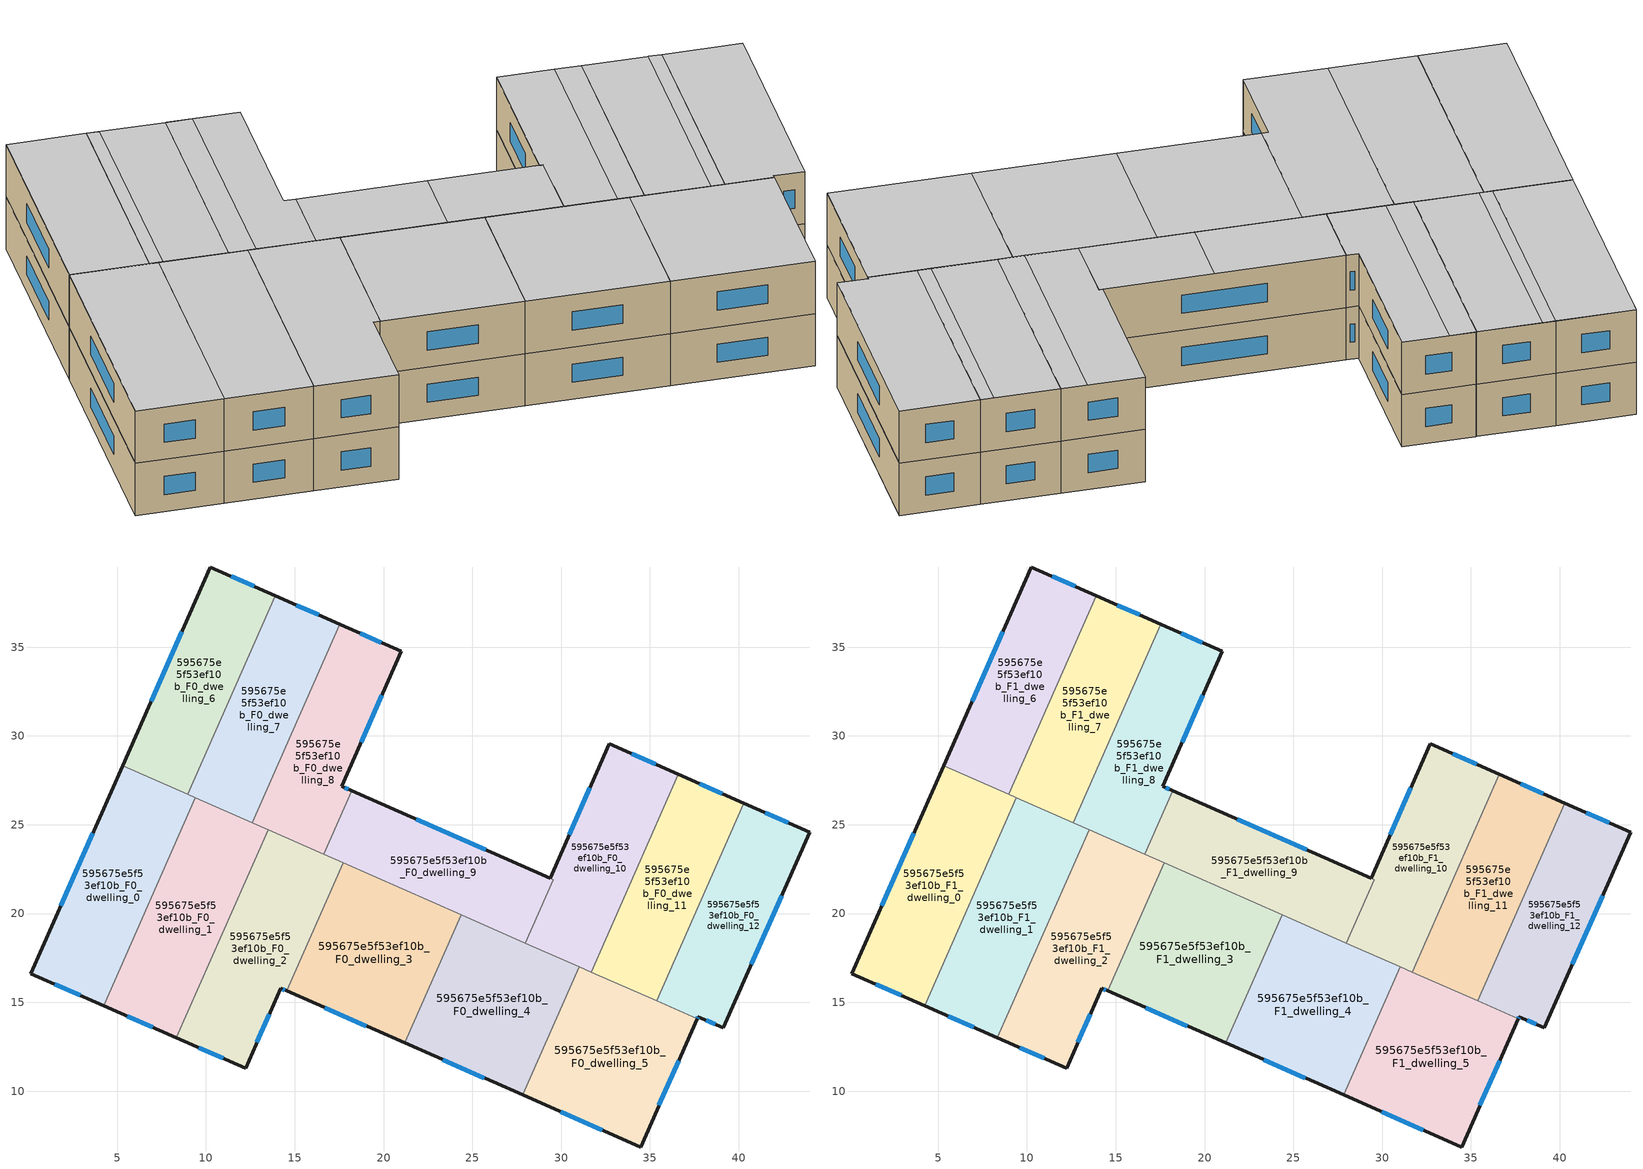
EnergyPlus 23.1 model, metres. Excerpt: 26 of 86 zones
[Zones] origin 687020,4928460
595675e5f53ef10b_F0_dwelling_0
 floor ground (EU_floor_Construction): 9.41,26.53 4.25,14.82 0.15,16.62 5.31,28.33 z0
 wall outside (EU_wall_Construction): 5.31,28.33 0.15,16.62 4.25,14.82 z0:3
 wall to 595675e5f53ef10b_F0_dwelling_1 (EU_wall_Construction): 4.25,14.82 9.41,26.53 z0:3
 wall to 595675e5f53ef10b_F0_dwelling_6 (EU_wall_Construction): 8.99,26.71 5.31,28.33 z0:3
 wall to 595675e5f53ef10b_F0_dwelling_7 (EU_wall_Construction): 9.41,26.53 8.99,26.71 z0:3
 window (EU_Window_Construction): 1.48,16.03 2.92,15.4 / 3.64,24.52 1.83,20.43 z0.98:2.02
595675e5f53ef10b_F0_dwelling_1
 floor ground (EU_floor_Construction): 13.5,24.72 8.34,13.01 4.25,14.82 9.41,26.53 z0
 wall outside (EU_wall_Construction): 4.25,14.82 8.34,13.01 z0:3
 wall to 595675e5f53ef10b_F0_dwelling_2 (EU_wall_Construction): 8.34,13.01 13.5,24.72 z0:3
 wall to 595675e5f53ef10b_F0_dwelling_7 (EU_wall_Construction): 12.62,25.11 9.41,26.53 z0:3
 wall to 595675e5f53ef10b_F0_dwelling_8 (EU_wall_Construction): 13.5,24.72 12.66,25.09 12.62,25.11 z0:3
 window (EU_Window_Construction): 5.58,14.23 7.01,13.6 z0.98:2.02
595675e5f53ef10b_F0_dwelling_10
 floor ground (EU_floor_Construction): 36.59,27.84 31.68,16.71 27.99,18.33 29.57,21.91 29.37,21.99 32.7,29.55 z0
 wall outside (EU_wall_Construction): 36.59,27.84 32.7,29.55 29.37,21.99 z0:3
 wall to 595675e5f53ef10b_F0_dwelling_11 (EU_wall_Construction): 31.68,16.71 36.59,27.84 z0:3
 wall to 595675e5f53ef10b_F0_dwelling_9 (EU_wall_Construction): 29.37,21.99 29.57,21.91 27.99,18.33 z0:3
 wall to 595675e5f53ef10b_F0_dwelling_4 (EU_wall_Construction): 27.99,18.33 31.01,17 z0:3
 wall to 595675e5f53ef10b_F0_dwelling_5 (EU_wall_Construction): 31.01,17 31.68,16.71 z0:3
 window (EU_Window_Construction): 31.62,27.09 30.46,24.45 / 35.32,28.39 33.97,28.99 z0.98:2.02
595675e5f53ef10b_F0_dwelling_11
 floor ground (EU_floor_Construction): 40.28,26.21 35.37,15.08 31.68,16.71 36.59,27.84 z0
 wall outside (EU_wall_Construction): 40.28,26.21 36.59,27.84 z0:3
 wall to 595675e5f53ef10b_F0_dwelling_12 (EU_wall_Construction): 35.37,15.08 40.28,26.21 z0:3
 wall to 595675e5f53ef10b_F0_dwelling_5 (EU_wall_Construction): 31.68,16.71 35.37,15.08 z0:3
 window (EU_Window_Construction): 39.08,26.74 37.79,27.31 z0.98:2.02
595675e5f53ef10b_F0_dwelling_12
 floor ground (EU_floor_Construction): 43.98,24.58 39.13,13.57 37.7,14.2 37.65,14.08 35.37,15.08 40.28,26.21 z0
 wall outside (EU_wall_Construction): 37.65,14.08 37.7,14.2 39.13,13.57 43.98,24.58 40.28,26.21 z0:3
 wall to 595675e5f53ef10b_F0_dwelling_5 (EU_wall_Construction): 35.37,15.08 37.65,14.08 z0:3
 window (EU_Window_Construction): 37.66,14.12 37.68,14.16 / 42.78,25.11 41.48,25.68 / 40.71,17.15 42.4,21 / 38.17,14 38.67,13.78 z0.98:2.02
595675e5f53ef10b_F0_dwelling_2
 floor ground (EU_floor_Construction): 17.72,22.86 14.54,15.65 14.21,15.79 12.23,11.3 8.34,13.01 13.5,24.72 z0
 wall outside (EU_wall_Construction): 8.34,13.01 12.23,11.3 14.21,15.79 14.54,15.65 z0:3
 wall to 595675e5f53ef10b_F0_dwelling_3 (EU_wall_Construction): 14.54,15.65 17.72,22.86 z0:3
 wall to 595675e5f53ef10b_F0_dwelling_8 (EU_wall_Construction): 16.63,23.34 13.5,24.72 z0:3
 wall to 595675e5f53ef10b_F0_dwelling_9 (EU_wall_Construction): 17.72,22.86 16.63,23.34 z0:3
 window (EU_Window_Construction): 14.32,15.74 14.43,15.69 / 12.88,12.76 13.57,14.33 / 9.61,12.46 10.97,11.86 z0.98:2.02
595675e5f53ef10b_F0_dwelling_3
 floor ground (EU_floor_Construction): 24.36,19.93 21.18,12.72 14.54,15.65 17.72,22.86 z0
 wall outside (EU_wall_Construction): 14.54,15.65 21.18,12.72 z0:3
 wall to 595675e5f53ef10b_F0_dwelling_4 (EU_wall_Construction): 21.18,12.72 24.36,19.93 z0:3
 wall to 595675e5f53ef10b_F0_dwelling_9 (EU_wall_Construction): 24.36,19.93 17.72,22.86 z0:3
 window (EU_Window_Construction): 16.7,14.69 19.02,13.67 z0.98:2.02
595675e5f53ef10b_F0_dwelling_4
 floor ground (EU_floor_Construction): 31.01,17 27.83,9.79 21.18,12.72 24.36,19.93 z0
 wall outside (EU_wall_Construction): 21.18,12.72 27.83,9.79 z0:3
 wall to 595675e5f53ef10b_F0_dwelling_5 (EU_wall_Construction): 27.83,9.79 31.01,17 z0:3
 wall to 595675e5f53ef10b_F0_dwelling_9 (EU_wall_Construction): 27.99,18.33 24.36,19.93 z0:3
 window (EU_Window_Construction): 23.34,11.77 25.67,10.74 z0.98:2.02
595675e5f53ef10b_F0_dwelling_5
 floor ground (EU_floor_Construction): 37.65,14.08 34.47,6.86 27.83,9.79 31.01,17 z0
 wall outside (EU_wall_Construction): 27.83,9.79 34.47,6.86 37.65,14.08 z0:3
 window (EU_Window_Construction): 35.5,9.21 36.61,11.73 / 29.99,8.84 32.31,7.81 z0.98:2.02
595675e5f53ef10b_F0_dwelling_6
 floor ground (EU_floor_Construction): 13.92,37.89 8.99,26.71 5.31,28.33 10.24,39.51 z0
 wall outside (EU_wall_Construction): 13.92,37.89 10.24,39.51 5.31,28.33 z0:3
 wall to 595675e5f53ef10b_F0_dwelling_7 (EU_wall_Construction): 8.99,26.71 13.92,37.89 z0:3
 window (EU_Window_Construction): 8.64,35.87 6.92,31.97 / 12.72,38.42 11.44,38.98 z0.98:2.02
595675e5f53ef10b_F0_dwelling_7
 floor ground (EU_floor_Construction): 17.54,36.29 12.62,25.11 8.99,26.71 13.92,37.89 z0
 wall outside (EU_wall_Construction): 17.54,36.29 13.92,37.89 z0:3
 wall to 595675e5f53ef10b_F0_dwelling_8 (EU_wall_Construction): 12.62,25.11 17.54,36.29 z0:3
 window (EU_Window_Construction): 16.36,36.81 15.1,37.37 z0.98:2.02
595675e5f53ef10b_F0_dwelling_8
 floor ground (EU_floor_Construction): 20.99,34.77 17.64,27.16 18.2,26.91 16.63,23.34 12.66,25.09 12.62,25.11 17.54,36.29 17.59,36.27 z0
 wall outside (EU_wall_Construction): 18.2,26.91 17.64,27.16 20.99,34.77 17.59,36.27 17.54,36.29 z0:3
 wall to 595675e5f53ef10b_F0_dwelling_9 (EU_wall_Construction): 16.63,23.34 18.2,26.91 z0:3
 window (EU_Window_Construction): 19.89,35.26 18.7,35.78 / 18.73,29.64 19.9,32.3 / 18.02,26.99 17.83,27.08 z0.98:2.02
595675e5f53ef10b_F0_dwelling_9
 floor ground (EU_floor_Construction): 29.57,21.91 27.99,18.33 16.63,23.34 18.2,26.91 z0
 wall outside (EU_wall_Construction): 29.37,21.99 18.2,26.91 z0:3
 window (EU_Window_Construction): 25.74,23.59 21.84,25.31 z0.98:2.02
595675e5f53ef10b_F1_dwelling_0
 floor to 595675e5f53ef10b_F0_dwelling_0 (EU_floor_Construction): 9.41,26.53 4.25,14.82 0.15,16.62 5.31,28.33 z3
 wall outside (EU_wall_Construction): 5.31,28.33 0.15,16.62 4.25,14.82 z3:6
 wall to 595675e5f53ef10b_F1_dwelling_1 (EU_wall_Construction): 4.25,14.82 9.41,26.53 z3:6
 wall to 595675e5f53ef10b_F1_dwelling_6 (EU_wall_Construction): 8.99,26.71 5.31,28.33 z3:6
 wall to 595675e5f53ef10b_F1_dwelling_7 (EU_wall_Construction): 9.41,26.53 8.99,26.71 z3:6
 window (EU_Window_Construction): 1.48,16.03 2.92,15.4 / 3.64,24.52 1.83,20.43 z3.98:5.02
 ceiling to 595675e5f53ef10b_F2_dwelling_0 (EU_floor_Construction): 4.25,14.82 9.41,26.53 5.31,28.33 0.15,16.62 z6
595675e5f53ef10b_F1_dwelling_1
 floor to 595675e5f53ef10b_F0_dwelling_1 (EU_floor_Construction): 13.5,24.72 8.34,13.01 4.25,14.82 9.41,26.53 z3
 wall outside (EU_wall_Construction): 4.25,14.82 8.34,13.01 z3:6
 wall to 595675e5f53ef10b_F1_dwelling_2 (EU_wall_Construction): 8.34,13.01 13.5,24.72 z3:6
 wall to 595675e5f53ef10b_F1_dwelling_7 (EU_wall_Construction): 12.62,25.11 9.41,26.53 z3:6
 wall to 595675e5f53ef10b_F1_dwelling_8 (EU_wall_Construction): 13.5,24.72 12.66,25.09 12.62,25.11 z3:6
 window (EU_Window_Construction): 5.58,14.23 7.01,13.6 z3.98:5.02
 ceiling to 595675e5f53ef10b_F2_dwelling_1 (EU_floor_Construction): 8.34,13.01 13.5,24.72 9.41,26.53 4.25,14.82 z6
595675e5f53ef10b_F1_dwelling_10
 floor to 595675e5f53ef10b_F0_dwelling_10 (EU_floor_Construction): 36.59,27.84 31.68,16.71 27.99,18.33 29.57,21.91 29.37,21.99 32.7,29.55 z3
 wall outside (EU_wall_Construction): 36.59,27.84 32.7,29.55 29.37,21.99 z3:6
 wall to 595675e5f53ef10b_F1_dwelling_11 (EU_wall_Construction): 31.68,16.71 36.59,27.84 z3:6
 wall to 595675e5f53ef10b_F1_dwelling_9 (EU_wall_Construction): 29.37,21.99 29.57,21.91 27.99,18.33 z3:6
 wall to 595675e5f53ef10b_F1_dwelling_4 (EU_wall_Construction): 27.99,18.33 31.01,17 z3:6
 wall to 595675e5f53ef10b_F1_dwelling_5 (EU_wall_Construction): 31.01,17 31.68,16.71 z3:6
 window (EU_Window_Construction): 31.62,27.09 30.46,24.45 / 35.32,28.39 33.97,28.99 z3.98:5.02
 ceiling to 595675e5f53ef10b_F2_dwelling_9 (EU_floor_Construction): 30.45,17.25 35.36,28.38 32.7,29.55 29.37,21.99 29.57,21.91 27.99,18.33 z6
 ceiling to 595675e5f53ef10b_F2_dwelling_10 (EU_floor_Construction): 31.68,16.71 36.59,27.84 35.36,28.38 30.45,17.25 z6
595675e5f53ef10b_F1_dwelling_11
 floor to 595675e5f53ef10b_F0_dwelling_11 (EU_floor_Construction): 40.28,26.21 35.37,15.08 31.68,16.71 36.59,27.84 z3
 wall outside (EU_wall_Construction): 40.28,26.21 36.59,27.84 z3:6
 wall to 595675e5f53ef10b_F1_dwelling_12 (EU_wall_Construction): 35.37,15.08 40.28,26.21 z3:6
 wall to 595675e5f53ef10b_F1_dwelling_5 (EU_wall_Construction): 31.68,16.71 35.37,15.08 z3:6
 window (EU_Window_Construction): 39.08,26.74 37.79,27.31 z3.98:5.02
 ceiling to 595675e5f53ef10b_F2_dwelling_11 (EU_floor_Construction): 35.37,15.08 40.28,26.21 39.66,26.48 34.76,15.35 z6
 ceiling adiabatic (EU_roof_Construction): 34.76,15.35 39.66,26.48 40.28,26.21 36.59,27.84 31.68,16.71 z6
595675e5f53ef10b_F1_dwelling_12
 floor to 595675e5f53ef10b_F0_dwelling_12 (EU_floor_Construction): 43.98,24.58 39.13,13.57 37.7,14.2 37.65,14.08 35.37,15.08 40.28,26.21 z3
 wall outside (EU_wall_Construction): 37.65,14.08 37.7,14.2 39.13,13.57 43.98,24.58 40.28,26.21 z3:6
 wall to 595675e5f53ef10b_F1_dwelling_5 (EU_wall_Construction): 35.37,15.08 37.65,14.08 z3:6
 window (EU_Window_Construction): 37.66,14.12 37.68,14.16 / 42.78,25.11 41.48,25.68 / 40.71,17.15 42.4,21 / 38.17,14 38.67,13.78 z3.98:5.02
 ceiling to 595675e5f53ef10b_F2_dwelling_11 (EU_floor_Construction): 39.13,13.57 43.98,24.58 40.28,26.21 35.37,15.08 37.65,14.08 37.7,14.2 z6
595675e5f53ef10b_F1_dwelling_2
 floor to 595675e5f53ef10b_F0_dwelling_2 (EU_floor_Construction): 17.72,22.86 14.54,15.65 14.21,15.79 12.23,11.3 8.34,13.01 13.5,24.72 z3
 wall outside (EU_wall_Construction): 8.34,13.01 12.23,11.3 14.21,15.79 14.54,15.65 z3:6
 wall to 595675e5f53ef10b_F1_dwelling_3 (EU_wall_Construction): 14.54,15.65 17.72,22.86 z3:6
 wall to 595675e5f53ef10b_F1_dwelling_8 (EU_wall_Construction): 16.63,23.34 13.5,24.72 z3:6
 wall to 595675e5f53ef10b_F1_dwelling_9 (EU_wall_Construction): 17.72,22.86 16.63,23.34 z3:6
 window (EU_Window_Construction): 14.32,15.74 14.43,15.69 / 12.88,12.76 13.57,14.33 / 9.61,12.46 10.97,11.86 z3.98:5.02
 ceiling to 595675e5f53ef10b_F2_dwelling_2 (EU_floor_Construction): 14.54,15.65 17.72,22.86 13.5,24.72 8.34,13.01 12.23,11.3 14.21,15.79 z6
595675e5f53ef10b_F1_dwelling_3
 floor to 595675e5f53ef10b_F0_dwelling_3 (EU_floor_Construction): 24.36,19.93 21.18,12.72 14.54,15.65 17.72,22.86 z3
 wall outside (EU_wall_Construction): 14.54,15.65 21.18,12.72 z3:6
 wall to 595675e5f53ef10b_F1_dwelling_4 (EU_wall_Construction): 21.18,12.72 24.36,19.93 z3:6
 wall to 595675e5f53ef10b_F1_dwelling_9 (EU_wall_Construction): 24.36,19.93 17.72,22.86 z3:6
 window (EU_Window_Construction): 16.7,14.69 19.02,13.67 z3.98:5.02
 ceiling to 595675e5f53ef10b_F2_dwelling_3 (EU_floor_Construction): 21.18,12.72 24.36,19.93 17.72,22.86 14.54,15.65 z6
595675e5f53ef10b_F1_dwelling_4
 floor to 595675e5f53ef10b_F0_dwelling_4 (EU_floor_Construction): 31.01,17 27.83,9.79 21.18,12.72 24.36,19.93 z3
 wall outside (EU_wall_Construction): 21.18,12.72 27.83,9.79 z3:6
 wall to 595675e5f53ef10b_F1_dwelling_5 (EU_wall_Construction): 27.83,9.79 31.01,17 z3:6
 wall to 595675e5f53ef10b_F1_dwelling_9 (EU_wall_Construction): 27.99,18.33 24.36,19.93 z3:6
 window (EU_Window_Construction): 23.34,11.77 25.67,10.74 z3.98:5.02
 ceiling to 595675e5f53ef10b_F2_dwelling_4 (EU_floor_Construction): 27.83,9.79 31.01,17 24.36,19.93 21.18,12.72 z6
595675e5f53ef10b_F1_dwelling_5
 floor to 595675e5f53ef10b_F0_dwelling_5 (EU_floor_Construction): 37.65,14.08 34.47,6.86 27.83,9.79 31.01,17 z3
 wall outside (EU_wall_Construction): 27.83,9.79 34.47,6.86 37.65,14.08 z3:6
 window (EU_Window_Construction): 35.5,9.21 36.61,11.73 / 29.99,8.84 32.31,7.81 z3.98:5.02
 ceiling to 595675e5f53ef10b_F2_dwelling_5 (EU_floor_Construction): 34.47,6.86 37.65,14.08 31.01,17 27.83,9.79 z6
595675e5f53ef10b_F1_dwelling_6
 floor to 595675e5f53ef10b_F0_dwelling_6 (EU_floor_Construction): 13.92,37.89 8.99,26.71 5.31,28.33 10.24,39.51 z3
 wall outside (EU_wall_Construction): 13.92,37.89 10.24,39.51 5.31,28.33 z3:6
 wall to 595675e5f53ef10b_F1_dwelling_7 (EU_wall_Construction): 8.99,26.71 13.92,37.89 z3:6
 window (EU_Window_Construction): 8.64,35.87 6.92,31.97 / 12.72,38.42 11.44,38.98 z3.98:5.02
 ceiling to 595675e5f53ef10b_F2_dwelling_6 (EU_floor_Construction): 8.99,26.71 13.92,37.89 10.24,39.51 5.31,28.33 z6
595675e5f53ef10b_F1_dwelling_7
 floor to 595675e5f53ef10b_F0_dwelling_7 (EU_floor_Construction): 17.54,36.29 12.62,25.11 8.99,26.71 13.92,37.89 z3
 wall outside (EU_wall_Construction): 17.54,36.29 13.92,37.89 z3:6
 wall to 595675e5f53ef10b_F1_dwelling_8 (EU_wall_Construction): 12.62,25.11 17.54,36.29 z3:6
 window (EU_Window_Construction): 16.36,36.81 15.1,37.37 z3.98:5.02
 ceiling to 595675e5f53ef10b_F2_dwelling_6 (EU_floor_Construction): 9.6,26.44 14.53,37.62 13.92,37.89 8.99,26.71 z6
 ceiling adiabatic (EU_roof_Construction): 12.62,25.11 17.54,36.29 13.92,37.89 14.53,37.62 9.6,26.44 z6
595675e5f53ef10b_F1_dwelling_8
 floor to 595675e5f53ef10b_F0_dwelling_8 (EU_floor_Construction): 20.99,34.77 17.64,27.16 18.2,26.91 16.63,23.34 12.66,25.09 12.62,25.11 17.54,36.29 17.59,36.27 z3
 wall outside (EU_wall_Construction): 18.2,26.91 17.64,27.16 20.99,34.77 17.59,36.27 17.54,36.29 z3:6
 wall to 595675e5f53ef10b_F1_dwelling_9 (EU_wall_Construction): 16.63,23.34 18.2,26.91 z3:6
 window (EU_Window_Construction): 19.89,35.26 18.7,35.78 / 18.73,29.64 19.9,32.3 / 18.02,26.99 17.83,27.08 z3.98:5.02
 ceiling to 595675e5f53ef10b_F2_dwelling_8 (EU_floor_Construction): 16.63,23.34 18.2,26.91 17.64,27.16 20.99,34.77 18.81,35.73 13.89,24.55 z6
 ceiling to 595675e5f53ef10b_F2_dwelling_7 (EU_floor_Construction): 13.89,24.55 18.81,35.73 17.54,36.29 12.62,25.11 12.66,25.09 z6
595675e5f53ef10b_F1_dwelling_9
 floor to 595675e5f53ef10b_F0_dwelling_9 (EU_floor_Construction): 29.57,21.91 27.99,18.33 16.63,23.34 18.2,26.91 z3
 wall outside (EU_wall_Construction): 29.37,21.99 18.2,26.91 z3:6
 window (EU_Window_Construction): 25.74,23.59 21.84,25.31 z3.98:5.02
 ceiling to 595675e5f53ef10b_F2_dwelling_8 (EU_floor_Construction): 22.65,20.69 24.23,24.26 18.2,26.91 16.63,23.34 z6
 ceiling to 595675e5f53ef10b_F2_dwelling_9 (EU_floor_Construction): 27.99,18.33 29.57,21.91 24.23,24.26 22.65,20.69 z6
[Building]
EU S2 Campaign: North Axis=0; Terrain=City; Solar Distribution=FullExterior
[Site:Location]
Bologna: Latitude=44.5; Longitude=11.25; Time Zone=1; Elevation=37
[SizingPeriod:WeatherFileDays]
AnnualSizingPeriod: Begin Month=1; Begin Day of Month=1; End Month=12; End Day of Month=31; Day of Week for Start Day=Monday; Use Weather File Daylight Saving Period=No; Use Weather File Rain and Snow Indicators=No
[MATERIAL]
EU_InternalMass_Material: Roughness=MediumRough; Thickness=0.1; Conductivity=1; Density=1800; Specific Heat=900; Thermal Absorptance=0.9; Solar Absorptance=0.7; Visible Absorptance=0.7
[MATERIAL:NOMASS] Roughness=MediumRough; Thermal Absorptance=0.9; Solar Absorptance=0.7; Visible Absorptance=0.7
Name | Thermal Resistance
EU_wall_NoMass | 0.905828
EU_roof_NoMass | 0.37593
EU_floor_NoMass | 0.67114
[WINDOWMATERIAL:SIMPLEGLAZINGSYSTEM]
EU_Window_SimpleGlazing: UFactor=4.52486; Solar Heat Gain Coefficient=0.85; Visible Transmittance=0.85
[CONSTRUCTION]
EU_wall_Construction: EU_wall_NoMass
EU_roof_Construction: EU_roof_NoMass
EU_floor_Construction: EU_floor_NoMass
EU_Window_Construction: EU_Window_SimpleGlazing
EU_InternalMass_Construction: EU_InternalMass_Material
[ZONE] Type=1; Multiplier=1; Ceiling Height=autocalculate; Floor Area=autocalculate; Part of Total Floor Area=Yes
Name | Volume
595675e5f53ef10b_F0_dwelling_0; 595675e5f53ef10b_F1_dwelling_0 | 171.695
595675e5f53ef10b_F0_dwelling_1; 595675e5f53ef10b_F1_dwelling_1 | 171.699
595675e5f53ef10b_F0_dwelling_10; 595675e5f53ef10b_F1_dwelling_10 | 152.415
595675e5f53ef10b_F0_dwelling_11; 595675e5f53ef10b_F1_dwelling_11 | 147.153
595675e5f53ef10b_F0_dwelling_12; 595675e5f53ef10b_F1_dwelling_12; 595675e5f53ef10b_F0_dwelling_6; 595675e5f53ef10b_F1_dwelling_6 | 147.157
595675e5f53ef10b_F0_dwelling_2; 595675e5f53ef10b_F1_dwelling_2 | 171.689
595675e5f53ef10b_F0_dwelling_3; 595675e5f53ef10b_F1_dwelling_3 | 171.68
595675e5f53ef10b_F0_dwelling_4; 595675e5f53ef10b_F1_dwelling_4 | 171.708
595675e5f53ef10b_F0_dwelling_5; 595675e5f53ef10b_F1_dwelling_5 | 171.688
595675e5f53ef10b_F0_dwelling_7; 595675e5f53ef10b_F1_dwelling_7 | 145.353
595675e5f53ef10b_F0_dwelling_8; 595675e5f53ef10b_F1_dwelling_8 | 145.455
595675e5f53ef10b_F0_dwelling_9; 595675e5f53ef10b_F1_dwelling_9 | 145.469
[INTERNALMASS] Construction=EU_InternalMass_Construction
Name | Zone or ZoneList | Surface Area
595675e5f53ef10b_F0_dwelling_0_EU_InternalMass | 595675e5f53ef10b_F0_dwelling_0 | 57.2316
595675e5f53ef10b_F0_dwelling_1_EU_InternalMass | 595675e5f53ef10b_F0_dwelling_1 | 57.233
595675e5f53ef10b_F0_dwelling_2_EU_InternalMass | 595675e5f53ef10b_F0_dwelling_2 | 57.2299
595675e5f53ef10b_F0_dwelling_3_EU_InternalMass | 595675e5f53ef10b_F0_dwelling_3 | 57.2264
595675e5f53ef10b_F0_dwelling_4_EU_InternalMass | 595675e5f53ef10b_F0_dwelling_4 | 57.2358
595675e5f53ef10b_F0_dwelling_5_EU_InternalMass | 595675e5f53ef10b_F0_dwelling_5 | 57.2298
595675e5f53ef10b_F0_dwelling_6_EU_InternalMass | 595675e5f53ef10b_F0_dwelling_6 | 49.0522
595675e5f53ef10b_F0_dwelling_7_EU_InternalMass | 595675e5f53ef10b_F0_dwelling_7 | 48.4417
595675e5f53ef10b_F0_dwelling_8_EU_InternalMass | 595675e5f53ef10b_F0_dwelling_8 | 48.4928
595675e5f53ef10b_F0_dwelling_9_EU_InternalMass | 595675e5f53ef10b_F0_dwelling_9 | 48.4844
595675e5f53ef10b_F0_dwelling_10_EU_InternalMass | 595675e5f53ef10b_F0_dwelling_10 | 50.8049
595675e5f53ef10b_F0_dwelling_11_EU_InternalMass | 595675e5f53ef10b_F0_dwelling_11 | 49.0511
595675e5f53ef10b_F0_dwelling_12_EU_InternalMass | 595675e5f53ef10b_F0_dwelling_12 | 49.0525
595675e5f53ef10b_F1_dwelling_0_EU_InternalMass | 595675e5f53ef10b_F1_dwelling_0 | 57.2316
595675e5f53ef10b_F1_dwelling_1_EU_InternalMass | 595675e5f53ef10b_F1_dwelling_1 | 57.233
595675e5f53ef10b_F1_dwelling_2_EU_InternalMass | 595675e5f53ef10b_F1_dwelling_2 | 57.2299
595675e5f53ef10b_F1_dwelling_3_EU_InternalMass | 595675e5f53ef10b_F1_dwelling_3 | 57.2264
595675e5f53ef10b_F1_dwelling_4_EU_InternalMass | 595675e5f53ef10b_F1_dwelling_4 | 57.2358
595675e5f53ef10b_F1_dwelling_5_EU_InternalMass | 595675e5f53ef10b_F1_dwelling_5 | 57.2298
595675e5f53ef10b_F1_dwelling_6_EU_InternalMass | 595675e5f53ef10b_F1_dwelling_6 | 49.0522
595675e5f53ef10b_F1_dwelling_7_EU_InternalMass | 595675e5f53ef10b_F1_dwelling_7 | 48.4417
595675e5f53ef10b_F1_dwelling_8_EU_InternalMass | 595675e5f53ef10b_F1_dwelling_8 | 48.4928
595675e5f53ef10b_F1_dwelling_9_EU_InternalMass | 595675e5f53ef10b_F1_dwelling_9 | 48.4844
595675e5f53ef10b_F1_dwelling_10_EU_InternalMass | 595675e5f53ef10b_F1_dwelling_10 | 50.8049
595675e5f53ef10b_F1_dwelling_11_EU_InternalMass | 595675e5f53ef10b_F1_dwelling_11 | 49.0511
595675e5f53ef10b_F1_dwelling_12_EU_InternalMass | 595675e5f53ef10b_F1_dwelling_12 | 49.0525
[OTHEREQUIPMENT] Fuel Type=Electricity; Design Level Calculation Method=Watts/Area; Power per Zone Floor Area=1; Fraction Latent=0; Fraction Radiant=0; Fraction Lost=0; Carbon Dioxide Generation Rate=0; EndUse Subcategory=EU_Step8_InternalGains
Name | Zone or ZoneList or Space or SpaceList | Schedule
EU_Step8_InternalGain_595675e5f53ef10b_F0_dwelling_0_f000 | 595675e5f53ef10b_F0_dwelling_0 | EU_Step8_GainSchedule_595675e5f53ef10b_F0_dwelling_0_f000
EU_Step8_InternalGain_595675e5f53ef10b_F0_dwelling_1_f000 | 595675e5f53ef10b_F0_dwelling_1 | EU_Step8_GainSchedule_595675e5f53ef10b_F0_dwelling_1_f000
EU_Step8_InternalGain_595675e5f53ef10b_F0_dwelling_2_f000 | 595675e5f53ef10b_F0_dwelling_2 | EU_Step8_GainSchedule_595675e5f53ef10b_F0_dwelling_2_f000
EU_Step8_InternalGain_595675e5f53ef10b_F0_dwelling_3_f000 | 595675e5f53ef10b_F0_dwelling_3 | EU_Step8_GainSchedule_595675e5f53ef10b_F0_dwelling_3_f000
EU_Step8_InternalGain_595675e5f53ef10b_F0_dwelling_4_f000 | 595675e5f53ef10b_F0_dwelling_4 | EU_Step8_GainSchedule_595675e5f53ef10b_F0_dwelling_4_f000
EU_Step8_InternalGain_595675e5f53ef10b_F0_dwelling_5_f000 | 595675e5f53ef10b_F0_dwelling_5 | EU_Step8_GainSchedule_595675e5f53ef10b_F0_dwelling_5_f000
EU_Step8_InternalGain_595675e5f53ef10b_F0_dwelling_6_f000 | 595675e5f53ef10b_F0_dwelling_6 | EU_Step8_GainSchedule_595675e5f53ef10b_F0_dwelling_6_f000
EU_Step8_InternalGain_595675e5f53ef10b_F0_dwelling_7_f000 | 595675e5f53ef10b_F0_dwelling_7 | EU_Step8_GainSchedule_595675e5f53ef10b_F0_dwelling_7_f000
EU_Step8_InternalGain_595675e5f53ef10b_F0_dwelling_8_f000 | 595675e5f53ef10b_F0_dwelling_8 | EU_Step8_GainSchedule_595675e5f53ef10b_F0_dwelling_8_f000
EU_Step8_InternalGain_595675e5f53ef10b_F0_dwelling_9_f000 | 595675e5f53ef10b_F0_dwelling_9 | EU_Step8_GainSchedule_595675e5f53ef10b_F0_dwelling_9_f000
EU_Step8_InternalGain_595675e5f53ef10b_F0_dwelling_10_f000 | 595675e5f53ef10b_F0_dwelling_10 | EU_Step8_GainSchedule_595675e5f53ef10b_F0_dwelling_10_f000
EU_Step8_InternalGain_595675e5f53ef10b_F0_dwelling_11_f000 | 595675e5f53ef10b_F0_dwelling_11 | EU_Step8_GainSchedule_595675e5f53ef10b_F0_dwelling_11_f000
EU_Step8_InternalGain_595675e5f53ef10b_F0_dwelling_12_f000 | 595675e5f53ef10b_F0_dwelling_12 | EU_Step8_GainSchedule_595675e5f53ef10b_F0_dwelling_12_f000
EU_Step8_InternalGain_595675e5f53ef10b_F1_dwelling_0_f000 | 595675e5f53ef10b_F1_dwelling_0 | EU_Step8_GainSchedule_595675e5f53ef10b_F1_dwelling_0_f000
EU_Step8_InternalGain_595675e5f53ef10b_F1_dwelling_1_f000 | 595675e5f53ef10b_F1_dwelling_1 | EU_Step8_GainSchedule_595675e5f53ef10b_F1_dwelling_1_f000
EU_Step8_InternalGain_595675e5f53ef10b_F1_dwelling_2_f000 | 595675e5f53ef10b_F1_dwelling_2 | EU_Step8_GainSchedule_595675e5f53ef10b_F1_dwelling_2_f000
EU_Step8_InternalGain_595675e5f53ef10b_F1_dwelling_3_f000 | 595675e5f53ef10b_F1_dwelling_3 | EU_Step8_GainSchedule_595675e5f53ef10b_F1_dwelling_3_f000
EU_Step8_InternalGain_595675e5f53ef10b_F1_dwelling_4_f000 | 595675e5f53ef10b_F1_dwelling_4 | EU_Step8_GainSchedule_595675e5f53ef10b_F1_dwelling_4_f000
EU_Step8_InternalGain_595675e5f53ef10b_F1_dwelling_5_f000 | 595675e5f53ef10b_F1_dwelling_5 | EU_Step8_GainSchedule_595675e5f53ef10b_F1_dwelling_5_f000
EU_Step8_InternalGain_595675e5f53ef10b_F1_dwelling_6_f000 | 595675e5f53ef10b_F1_dwelling_6 | EU_Step8_GainSchedule_595675e5f53ef10b_F1_dwelling_6_f000
EU_Step8_InternalGain_595675e5f53ef10b_F1_dwelling_7_f000 | 595675e5f53ef10b_F1_dwelling_7 | EU_Step8_GainSchedule_595675e5f53ef10b_F1_dwelling_7_f000
EU_Step8_InternalGain_595675e5f53ef10b_F1_dwelling_8_f000 | 595675e5f53ef10b_F1_dwelling_8 | EU_Step8_GainSchedule_595675e5f53ef10b_F1_dwelling_8_f000
EU_Step8_InternalGain_595675e5f53ef10b_F1_dwelling_9_f000 | 595675e5f53ef10b_F1_dwelling_9 | EU_Step8_GainSchedule_595675e5f53ef10b_F1_dwelling_9_f000
EU_Step8_InternalGain_595675e5f53ef10b_F1_dwelling_10_f000 | 595675e5f53ef10b_F1_dwelling_10 | EU_Step8_GainSchedule_595675e5f53ef10b_F1_dwelling_10_f000
EU_Step8_InternalGain_595675e5f53ef10b_F1_dwelling_11_f000 | 595675e5f53ef10b_F1_dwelling_11 | EU_Step8_GainSchedule_595675e5f53ef10b_F1_dwelling_11_f000
EU_Step8_InternalGain_595675e5f53ef10b_F1_dwelling_12_f000 | 595675e5f53ef10b_F1_dwelling_12 | EU_Step8_GainSchedule_595675e5f53ef10b_F1_dwelling_12_f000
[ZONEVENTILATION:DESIGNFLOWRATE] Schedule=EU_AlwaysOn; Design Flow Rate Calculation Method=AirChanges/Hour; Air Changes per Hour=0.73129; Ventilation Type=Natural; Fan Pressure Rise=0; Fan Total Efficiency=1; Constant Term Coefficient=1; Temperature Term Coefficient=0; Velocity Term Coefficient=0; Velocity Squared Term Coefficient=0; Minimum Indoor Temperature=-100; Maximum Indoor Temperature=100; Delta Temperature=-100; Minimum Outdoor Temperature=-100; Maximum Outdoor Temperature=100; Maximum Wind Speed=40
Name | Zone or ZoneList or Space or SpaceList
EU_ConstantAir_595675e5f53ef10b_F0_dwelling_0 | 595675e5f53ef10b_F0_dwelling_0
EU_ConstantAir_595675e5f53ef10b_F0_dwelling_1 | 595675e5f53ef10b_F0_dwelling_1
EU_ConstantAir_595675e5f53ef10b_F0_dwelling_2 | 595675e5f53ef10b_F0_dwelling_2
EU_ConstantAir_595675e5f53ef10b_F0_dwelling_3 | 595675e5f53ef10b_F0_dwelling_3
EU_ConstantAir_595675e5f53ef10b_F0_dwelling_4 | 595675e5f53ef10b_F0_dwelling_4
EU_ConstantAir_595675e5f53ef10b_F0_dwelling_5 | 595675e5f53ef10b_F0_dwelling_5
EU_ConstantAir_595675e5f53ef10b_F0_dwelling_6 | 595675e5f53ef10b_F0_dwelling_6
EU_ConstantAir_595675e5f53ef10b_F0_dwelling_7 | 595675e5f53ef10b_F0_dwelling_7
EU_ConstantAir_595675e5f53ef10b_F0_dwelling_8 | 595675e5f53ef10b_F0_dwelling_8
EU_ConstantAir_595675e5f53ef10b_F0_dwelling_9 | 595675e5f53ef10b_F0_dwelling_9
EU_ConstantAir_595675e5f53ef10b_F0_dwelling_10 | 595675e5f53ef10b_F0_dwelling_10
EU_ConstantAir_595675e5f53ef10b_F0_dwelling_11 | 595675e5f53ef10b_F0_dwelling_11
EU_ConstantAir_595675e5f53ef10b_F0_dwelling_12 | 595675e5f53ef10b_F0_dwelling_12
EU_ConstantAir_595675e5f53ef10b_F1_dwelling_0 | 595675e5f53ef10b_F1_dwelling_0
EU_ConstantAir_595675e5f53ef10b_F1_dwelling_1 | 595675e5f53ef10b_F1_dwelling_1
EU_ConstantAir_595675e5f53ef10b_F1_dwelling_2 | 595675e5f53ef10b_F1_dwelling_2
EU_ConstantAir_595675e5f53ef10b_F1_dwelling_3 | 595675e5f53ef10b_F1_dwelling_3
EU_ConstantAir_595675e5f53ef10b_F1_dwelling_4 | 595675e5f53ef10b_F1_dwelling_4
EU_ConstantAir_595675e5f53ef10b_F1_dwelling_5 | 595675e5f53ef10b_F1_dwelling_5
EU_ConstantAir_595675e5f53ef10b_F1_dwelling_6 | 595675e5f53ef10b_F1_dwelling_6
EU_ConstantAir_595675e5f53ef10b_F1_dwelling_7 | 595675e5f53ef10b_F1_dwelling_7
EU_ConstantAir_595675e5f53ef10b_F1_dwelling_8 | 595675e5f53ef10b_F1_dwelling_8
EU_ConstantAir_595675e5f53ef10b_F1_dwelling_9 | 595675e5f53ef10b_F1_dwelling_9
EU_ConstantAir_595675e5f53ef10b_F1_dwelling_10 | 595675e5f53ef10b_F1_dwelling_10
EU_ConstantAir_595675e5f53ef10b_F1_dwelling_11 | 595675e5f53ef10b_F1_dwelling_11
EU_ConstantAir_595675e5f53ef10b_F1_dwelling_12 | 595675e5f53ef10b_F1_dwelling_12
[HVACTEMPLATE:THERMOSTAT] Constant Heating Setpoint=20; Constant Cooling Setpoint=50
EU_HeatOnly_595675e5f53ef10b_F0_dwelling_0; EU_HeatOnly_595675e5f53ef10b_F0_dwelling_1; EU_HeatOnly_595675e5f53ef10b_F0_dwelling_2; EU_HeatOnly_595675e5f53ef10b_F0_dwelling_3; EU_HeatOnly_595675e5f53ef10b_F0_dwelling_4; EU_HeatOnly_595675e5f53ef10b_F0_dwelling_5; EU_HeatOnly_595675e5f53ef10b_F0_dwelling_6; EU_HeatOnly_595675e5f53ef10b_F0_dwelling_7; EU_HeatOnly_595675e5f53ef10b_F0_dwelling_8; EU_HeatOnly_595675e5f53ef10b_F0_dwelling_9; EU_HeatOnly_595675e5f53ef10b_F0_dwelling_10; EU_HeatOnly_595675e5f53ef10b_F0_dwelling_11; EU_HeatOnly_595675e5f53ef10b_F0_dwelling_12; EU_HeatOnly_595675e5f53ef10b_F1_dwelling_0; EU_HeatOnly_595675e5f53ef10b_F1_dwelling_1; EU_HeatOnly_595675e5f53ef10b_F1_dwelling_2; EU_HeatOnly_595675e5f53ef10b_F1_dwelling_3; EU_HeatOnly_595675e5f53ef10b_F1_dwelling_4; EU_HeatOnly_595675e5f53ef10b_F1_dwelling_5; EU_HeatOnly_595675e5f53ef10b_F1_dwelling_6; EU_HeatOnly_595675e5f53ef10b_F1_dwelling_7; EU_HeatOnly_595675e5f53ef10b_F1_dwelling_8; EU_HeatOnly_595675e5f53ef10b_F1_dwelling_9; EU_HeatOnly_595675e5f53ef10b_F1_dwelling_10; EU_HeatOnly_595675e5f53ef10b_F1_dwelling_11; EU_HeatOnly_595675e5f53ef10b_F1_dwelling_12; EU_HeatOnly_595675e5f53ef10b_F2_dwelling_0; EU_HeatOnly_595675e5f53ef10b_F2_dwelling_1; EU_HeatOnly_595675e5f53ef10b_F2_dwelling_2; EU_HeatOnly_595675e5f53ef10b_F2_dwelling_3; EU_HeatOnly_595675e5f53ef10b_F2_dwelling_4; EU_HeatOnly_595675e5f53ef10b_F2_dwelling_5; EU_HeatOnly_595675e5f53ef10b_F2_dwelling_6; EU_HeatOnly_595675e5f53ef10b_F2_dwelling_7; EU_HeatOnly_595675e5f53ef10b_F2_dwelling_8; EU_HeatOnly_595675e5f53ef10b_F2_dwelling_9; EU_HeatOnly_595675e5f53ef10b_F2_dwelling_10; EU_HeatOnly_595675e5f53ef10b_F2_dwelling_11; EU_HeatOnly_595675e5f53ef10b_F3_dwelling_0; EU_HeatOnly_595675e5f53ef10b_F3_dwelling_1; EU_HeatOnly_595675e5f53ef10b_F3_dwelling_2; EU_HeatOnly_595675e5f53ef10b_F3_dwelling_3; EU_HeatOnly_595675e5f53ef10b_F3_dwelling_4; EU_HeatOnly_595675e5f53ef10b_F3_dwelling_5; EU_HeatOnly_595675e5f53ef10b_F3_dwelling_6; EU_HeatOnly_595675e5f53ef10b_F3_dwelling_7; EU_HeatOnly_595675e5f53ef10b_F3_dwelling_8; EU_HeatOnly_595675e5f53ef10b_F3_dwelling_9; EU_HeatOnly_595675e5f53ef10b_F3_dwelling_10; EU_HeatOnly_595675e5f53ef10b_F3_dwelling_11; EU_HeatOnly_595675e5f53ef10b_F4_dwelling_0; EU_HeatOnly_595675e5f53ef10b_F4_dwelling_1; EU_HeatOnly_595675e5f53ef10b_F4_dwelling_2; EU_HeatOnly_595675e5f53ef10b_F4_dwelling_3; EU_HeatOnly_595675e5f53ef10b_F4_dwelling_4; EU_HeatOnly_595675e5f53ef10b_F4_dwelling_5; EU_HeatOnly_595675e5f53ef10b_F4_dwelling_6; EU_HeatOnly_595675e5f53ef10b_F4_dwelling_7; EU_HeatOnly_595675e5f53ef10b_F4_dwelling_8; EU_HeatOnly_595675e5f53ef10b_F4_dwelling_9; EU_HeatOnly_595675e5f53ef10b_F4_dwelling_10; EU_HeatOnly_595675e5f53ef10b_F4_dwelling_11; EU_HeatOnly_595675e5f53ef10b_F5_dwelling_0; EU_HeatOnly_595675e5f53ef10b_F5_dwelling_1; EU_HeatOnly_595675e5f53ef10b_F5_dwelling_2; EU_HeatOnly_595675e5f53ef10b_F5_dwelling_3; EU_HeatOnly_595675e5f53ef10b_F5_dwelling_4; EU_HeatOnly_595675e5f53ef10b_F5_dwelling_5; EU_HeatOnly_595675e5f53ef10b_F5_dwelling_6; EU_HeatOnly_595675e5f53ef10b_F5_dwelling_7; EU_HeatOnly_595675e5f53ef10b_F5_dwelling_8; EU_HeatOnly_595675e5f53ef10b_F5_dwelling_9; EU_HeatOnly_595675e5f53ef10b_F5_dwelling_10; EU_HeatOnly_595675e5f53ef10b_F5_dwelling_11; EU_HeatOnly_595675e5f53ef10b_F6_dwelling_0; EU_HeatOnly_595675e5f53ef10b_F6_dwelling_1; EU_HeatOnly_595675e5f53ef10b_F6_dwelling_2; EU_HeatOnly_595675e5f53ef10b_F6_dwelling_3; EU_HeatOnly_595675e5f53ef10b_F6_dwelling_4; EU_HeatOnly_595675e5f53ef10b_F6_dwelling_5; EU_HeatOnly_595675e5f53ef10b_F6_dwelling_6; EU_HeatOnly_595675e5f53ef10b_F6_dwelling_7; EU_HeatOnly_595675e5f53ef10b_F6_dwelling_8; EU_HeatOnly_595675e5f53ef10b_F6_dwelling_9; EU_HeatOnly_595675e5f53ef10b_F6_dwelling_10; EU_HeatOnly_595675e5f53ef10b_F6_dwelling_11
[HVACTEMPLATE:ZONE:IDEALLOADSAIRSYSTEM] System Availability Schedule=EU_AlwaysOn; Maximum Heating Supply Air Temperature=50; Minimum Cooling Supply Air Temperature=13; Maximum Heating Supply Air Humidity Ratio=0.0156; Minimum Cooling Supply Air Humidity Ratio=0.0077; Heating Limit=NoLimit; Cooling Limit=NoLimit; Heating Availability Schedule=EU_AlwaysOn; Cooling Availability Schedule=EU_CoolingOff; Dehumidification Control Type=ConstantSensibleHeatRatio; Cooling Sensible Heat Ratio=0.7; Dehumidification Setpoint=60; Humidification Control Type=None; Humidification Setpoint=30; Outdoor Air Method=None; Outdoor Air Flow Rate per Person=0.00944; Outdoor Air Flow Rate per Zone Floor Area=0; Outdoor Air Flow Rate per Zone=0; Demand Controlled Ventilation Type=None; Outdoor Air Economizer Type=NoEconomizer; Heat Recovery Type=None; Sensible Heat Recovery Effectiveness=0.7; Latent Heat Recovery Effectiveness=0.65
Name | Template Thermostat
595675e5f53ef10b_F0_dwelling_0 | EU_HeatOnly_595675e5f53ef10b_F0_dwelling_0
595675e5f53ef10b_F0_dwelling_1 | EU_HeatOnly_595675e5f53ef10b_F0_dwelling_1
595675e5f53ef10b_F0_dwelling_2 | EU_HeatOnly_595675e5f53ef10b_F0_dwelling_2
595675e5f53ef10b_F0_dwelling_3 | EU_HeatOnly_595675e5f53ef10b_F0_dwelling_3
595675e5f53ef10b_F0_dwelling_4 | EU_HeatOnly_595675e5f53ef10b_F0_dwelling_4
595675e5f53ef10b_F0_dwelling_5 | EU_HeatOnly_595675e5f53ef10b_F0_dwelling_5
595675e5f53ef10b_F0_dwelling_6 | EU_HeatOnly_595675e5f53ef10b_F0_dwelling_6
595675e5f53ef10b_F0_dwelling_7 | EU_HeatOnly_595675e5f53ef10b_F0_dwelling_7
595675e5f53ef10b_F0_dwelling_8 | EU_HeatOnly_595675e5f53ef10b_F0_dwelling_8
595675e5f53ef10b_F0_dwelling_9 | EU_HeatOnly_595675e5f53ef10b_F0_dwelling_9
595675e5f53ef10b_F0_dwelling_10 | EU_HeatOnly_595675e5f53ef10b_F0_dwelling_10
595675e5f53ef10b_F0_dwelling_11 | EU_HeatOnly_595675e5f53ef10b_F0_dwelling_11
595675e5f53ef10b_F0_dwelling_12 | EU_HeatOnly_595675e5f53ef10b_F0_dwelling_12
595675e5f53ef10b_F1_dwelling_0 | EU_HeatOnly_595675e5f53ef10b_F1_dwelling_0
595675e5f53ef10b_F1_dwelling_1 | EU_HeatOnly_595675e5f53ef10b_F1_dwelling_1
595675e5f53ef10b_F1_dwelling_2 | EU_HeatOnly_595675e5f53ef10b_F1_dwelling_2
595675e5f53ef10b_F1_dwelling_3 | EU_HeatOnly_595675e5f53ef10b_F1_dwelling_3
595675e5f53ef10b_F1_dwelling_4 | EU_HeatOnly_595675e5f53ef10b_F1_dwelling_4
595675e5f53ef10b_F1_dwelling_5 | EU_HeatOnly_595675e5f53ef10b_F1_dwelling_5
595675e5f53ef10b_F1_dwelling_6 | EU_HeatOnly_595675e5f53ef10b_F1_dwelling_6
595675e5f53ef10b_F1_dwelling_7 | EU_HeatOnly_595675e5f53ef10b_F1_dwelling_7
595675e5f53ef10b_F1_dwelling_8 | EU_HeatOnly_595675e5f53ef10b_F1_dwelling_8
595675e5f53ef10b_F1_dwelling_9 | EU_HeatOnly_595675e5f53ef10b_F1_dwelling_9
595675e5f53ef10b_F1_dwelling_10 | EU_HeatOnly_595675e5f53ef10b_F1_dwelling_10
595675e5f53ef10b_F1_dwelling_11 | EU_HeatOnly_595675e5f53ef10b_F1_dwelling_11
595675e5f53ef10b_F1_dwelling_12 | EU_HeatOnly_595675e5f53ef10b_F1_dwelling_12
[SIZING:ZONE] Zone Cooling Design Supply Air Temperature Input Method=SupplyAirTemperature; Zone Cooling Design Supply Air Temperature=13; Zone Heating Design Supply Air Temperature Input Method=SupplyAirTemperature; Zone Heating Design Supply Air Temperature=50; Zone Cooling Design Supply Air Humidity Ratio=0.008; Zone Heating Design Supply Air Humidity Ratio=0.008; Cooling Design Air Flow Method=DesignDay; Cooling Design Air Flow Rate=0; Cooling Minimum Air Flow per Zone Floor Area=0.000762; Cooling Minimum Air Flow=0; Cooling Minimum Air Flow Fraction=0.2; Heating Design Air Flow Method=DesignDay; Heating Design Air Flow Rate=0; Heating Maximum Air Flow per Zone Floor Area=0.002032; Heating Maximum Air Flow=0.141576; Heating Maximum Air Flow Fraction=0.3; Account for Dedicated Outdoor Air System=No; Dedicated Outdoor Air System Control Strategy=NeutralSupplyAir; Dedicated Outdoor Air Low Setpoint Temperature for Design=autosize; Dedicated Outdoor Air High Setpoint Temperature for Design=autosize; Zone Load Sizing Method=Sensible Load Only No Latent Load; Zone Latent Cooling Design Supply Air Humidity Ratio Input Method=HumidityRatioDifference; Zone Cooling Design Supply Air Humidity Ratio Difference=0.005; Zone Latent Heating Design Supply Air Humidity Ratio Input Method=HumidityRatioDifference; Zone Humidification Design Supply Air Humidity Ratio Difference=0.005
595675e5f53ef10b_F0_dwelling_0; 595675e5f53ef10b_F0_dwelling_1; 595675e5f53ef10b_F0_dwelling_2; 595675e5f53ef10b_F0_dwelling_3; 595675e5f53ef10b_F0_dwelling_4; 595675e5f53ef10b_F0_dwelling_5; 595675e5f53ef10b_F0_dwelling_6; 595675e5f53ef10b_F0_dwelling_7; 595675e5f53ef10b_F0_dwelling_8; 595675e5f53ef10b_F0_dwelling_9; 595675e5f53ef10b_F0_dwelling_10; 595675e5f53ef10b_F0_dwelling_11; 595675e5f53ef10b_F0_dwelling_12; 595675e5f53ef10b_F1_dwelling_0; 595675e5f53ef10b_F1_dwelling_1; 595675e5f53ef10b_F1_dwelling_2; 595675e5f53ef10b_F1_dwelling_3; 595675e5f53ef10b_F1_dwelling_4; 595675e5f53ef10b_F1_dwelling_5; 595675e5f53ef10b_F1_dwelling_6; 595675e5f53ef10b_F1_dwelling_7; 595675e5f53ef10b_F1_dwelling_8; 595675e5f53ef10b_F1_dwelling_9; 595675e5f53ef10b_F1_dwelling_10; 595675e5f53ef10b_F1_dwelling_11; 595675e5f53ef10b_F1_dwelling_12
[SCHEDULE:CONSTANT]
Name | Hourly Value
EU_AlwaysOn | 1
EU_CoolingOff | 0
[SCHEDULE:FILE] Column Number=1; Rows to Skip at Top=0; Number of Hours of Data=8760; Column Separator=Comma; Interpolate to Timestep=No; Minutes per Item=60; Adjust Schedule for Daylight Savings=Yes
Name | File
EU_Step8_GainSchedule_595675e5f53ef10b_F0_dwelling_0_f000 | ../../schedules/595675e5f53ef10b/595675e5f53ef10b_F0_dwelling_0_f000_gain.csv
EU_Step8_GainSchedule_595675e5f53ef10b_F0_dwelling_1_f000 | ../../schedules/595675e5f53ef10b/595675e5f53ef10b_F0_dwelling_1_f000_gain.csv
EU_Step8_GainSchedule_595675e5f53ef10b_F0_dwelling_2_f000 | ../../schedules/595675e5f53ef10b/595675e5f53ef10b_F0_dwelling_2_f000_gain.csv
EU_Step8_GainSchedule_595675e5f53ef10b_F0_dwelling_3_f000 | ../../schedules/595675e5f53ef10b/595675e5f53ef10b_F0_dwelling_3_f000_gain.csv
EU_Step8_GainSchedule_595675e5f53ef10b_F0_dwelling_4_f000 | ../../schedules/595675e5f53ef10b/595675e5f53ef10b_F0_dwelling_4_f000_gain.csv
EU_Step8_GainSchedule_595675e5f53ef10b_F0_dwelling_5_f000 | ../../schedules/595675e5f53ef10b/595675e5f53ef10b_F0_dwelling_5_f000_gain.csv
EU_Step8_GainSchedule_595675e5f53ef10b_F0_dwelling_6_f000 | ../../schedules/595675e5f53ef10b/595675e5f53ef10b_F0_dwelling_6_f000_gain.csv
EU_Step8_GainSchedule_595675e5f53ef10b_F0_dwelling_7_f000 | ../../schedules/595675e5f53ef10b/595675e5f53ef10b_F0_dwelling_7_f000_gain.csv
EU_Step8_GainSchedule_595675e5f53ef10b_F0_dwelling_8_f000 | ../../schedules/595675e5f53ef10b/595675e5f53ef10b_F0_dwelling_8_f000_gain.csv
EU_Step8_GainSchedule_595675e5f53ef10b_F0_dwelling_9_f000 | ../../schedules/595675e5f53ef10b/595675e5f53ef10b_F0_dwelling_9_f000_gain.csv
EU_Step8_GainSchedule_595675e5f53ef10b_F0_dwelling_10_f000 | ../../schedules/595675e5f53ef10b/595675e5f53ef10b_F0_dwelling_10_f000_gain.csv
EU_Step8_GainSchedule_595675e5f53ef10b_F0_dwelling_11_f000 | ../../schedules/595675e5f53ef10b/595675e5f53ef10b_F0_dwelling_11_f000_gain.csv
EU_Step8_GainSchedule_595675e5f53ef10b_F0_dwelling_12_f000 | ../../schedules/595675e5f53ef10b/595675e5f53ef10b_F0_dwelling_12_f000_gain.csv
EU_Step8_GainSchedule_595675e5f53ef10b_F1_dwelling_0_f000 | ../../schedules/595675e5f53ef10b/595675e5f53ef10b_F1_dwelling_0_f000_gain.csv
EU_Step8_GainSchedule_595675e5f53ef10b_F1_dwelling_1_f000 | ../../schedules/595675e5f53ef10b/595675e5f53ef10b_F1_dwelling_1_f000_gain.csv
EU_Step8_GainSchedule_595675e5f53ef10b_F1_dwelling_2_f000 | ../../schedules/595675e5f53ef10b/595675e5f53ef10b_F1_dwelling_2_f000_gain.csv
EU_Step8_GainSchedule_595675e5f53ef10b_F1_dwelling_3_f000 | ../../schedules/595675e5f53ef10b/595675e5f53ef10b_F1_dwelling_3_f000_gain.csv
EU_Step8_GainSchedule_595675e5f53ef10b_F1_dwelling_4_f000 | ../../schedules/595675e5f53ef10b/595675e5f53ef10b_F1_dwelling_4_f000_gain.csv
EU_Step8_GainSchedule_595675e5f53ef10b_F1_dwelling_5_f000 | ../../schedules/595675e5f53ef10b/595675e5f53ef10b_F1_dwelling_5_f000_gain.csv
EU_Step8_GainSchedule_595675e5f53ef10b_F1_dwelling_6_f000 | ../../schedules/595675e5f53ef10b/595675e5f53ef10b_F1_dwelling_6_f000_gain.csv
EU_Step8_GainSchedule_595675e5f53ef10b_F1_dwelling_7_f000 | ../../schedules/595675e5f53ef10b/595675e5f53ef10b_F1_dwelling_7_f000_gain.csv
EU_Step8_GainSchedule_595675e5f53ef10b_F1_dwelling_8_f000 | ../../schedules/595675e5f53ef10b/595675e5f53ef10b_F1_dwelling_8_f000_gain.csv
EU_Step8_GainSchedule_595675e5f53ef10b_F1_dwelling_9_f000 | ../../schedules/595675e5f53ef10b/595675e5f53ef10b_F1_dwelling_9_f000_gain.csv
EU_Step8_GainSchedule_595675e5f53ef10b_F1_dwelling_10_f000 | ../../schedules/595675e5f53ef10b/595675e5f53ef10b_F1_dwelling_10_f000_gain.csv
EU_Step8_GainSchedule_595675e5f53ef10b_F1_dwelling_11_f000 | ../../schedules/595675e5f53ef10b/595675e5f53ef10b_F1_dwelling_11_f000_gain.csv
EU_Step8_GainSchedule_595675e5f53ef10b_F1_dwelling_12_f000 | ../../schedules/595675e5f53ef10b/595675e5f53ef10b_F1_dwelling_12_f000_gain.csv
